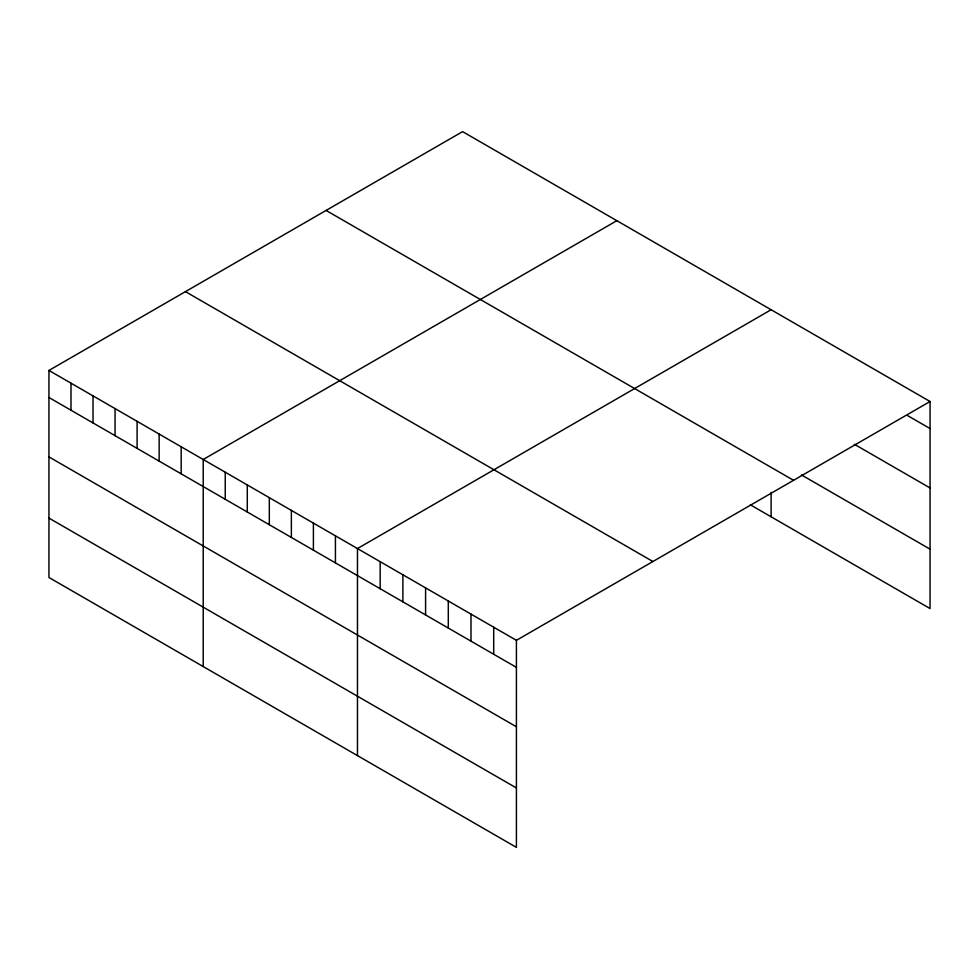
<?xml version="1.0" encoding="UTF-8"?>
<svg xmlns="http://www.w3.org/2000/svg" width="979" height="979" viewBox="0 0 979 979"><rect width="100%" height="100%" fill="white"/><g stroke="black" fill="none" stroke-linecap="round" stroke-linejoin="round"><path stroke-width="1.47" d="M48.95 370.441L516.41 640.327L516.41 847.373L48.95 577.5L48.95 370.441L462.59 131.627L930.05 401.5L930.05 608.559L750.379 504.821M616.856 220.679L203.216 459.494L203.216 666.552M771.109 309.743L357.47 548.558L357.47 755.617M516.41 640.327L930.05 401.5M907.349 415.451L930.05 428.557M854.361 444.27L930.05 487.958M801.385 474.876L930.05 549.158M326.093 210.436L793.553 480.31M185.447 291.632L652.907 561.518M48.95 397.498L516.41 667.372M48.95 456.899L516.41 726.773M48.95 518.099L516.41 787.973M771.109 492.437L771.109 516.802M493.697 627.209L493.697 654.266M470.997 614.102L470.997 641.159M448.296 600.996L448.296 628.053M425.584 587.889L425.584 614.947M402.883 574.783L402.883 601.84M380.17 561.665L380.17 588.722M335.43 535.843L335.43 562.901M313.402 523.116L313.402 550.174M291.363 510.389L291.363 537.447M269.323 497.675L269.323 524.72M247.283 484.948L247.283 512.005M225.243 472.221L225.243 499.278M181.176 446.779L181.176 473.836M159.136 434.052L159.136 461.109M137.097 421.325L137.097 448.382M115.057 408.61L115.057 435.667M93.029 395.883L93.029 422.94M70.99 383.156L70.99 410.213"/></g></svg>
